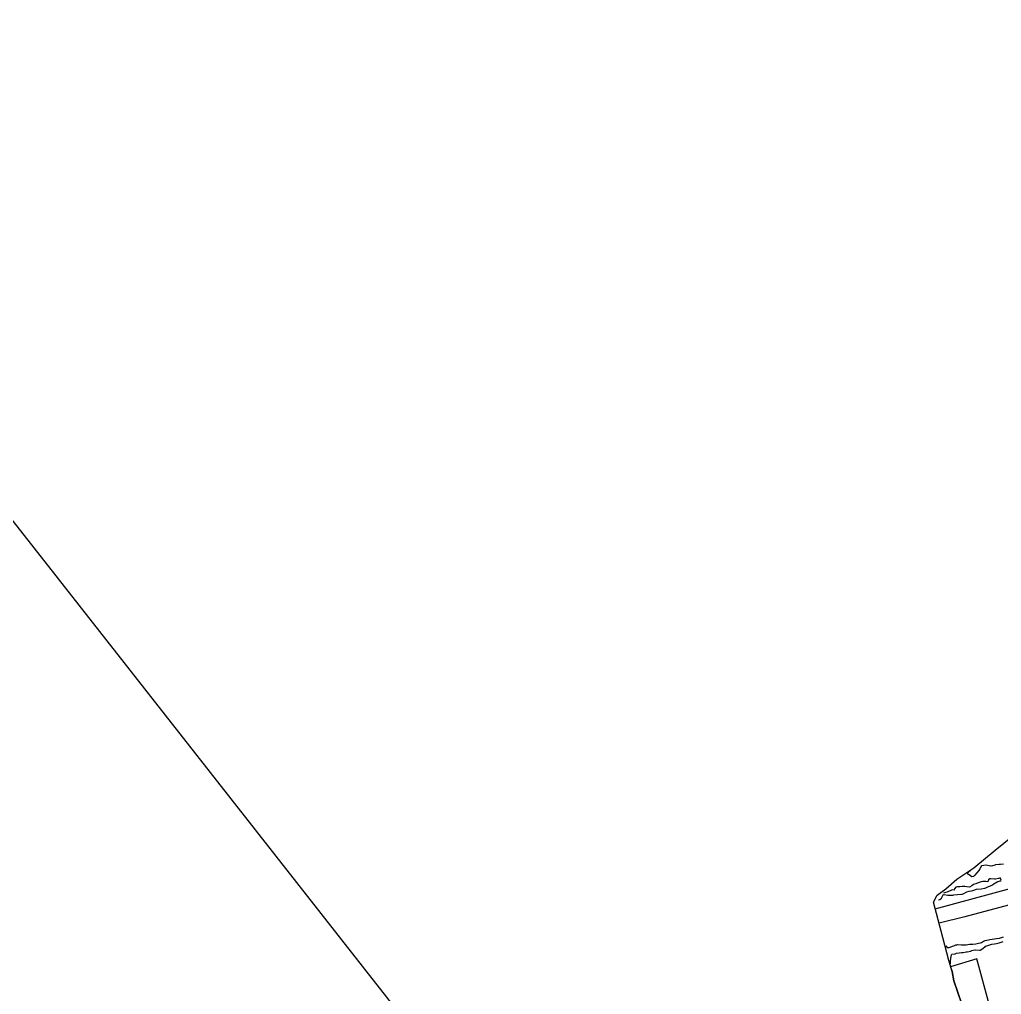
# Model space of a CAD drawing. Header units: metres. Extents: x 318500 to 325275, y 7408834 to 7428799.
# Drawn here: x 320769.6 to 321185, y 7415593.7 to 7416006.1 of the extents above; entities that cross this region are included whole.
import ezdxf

# ---------------------------------------------------------------- set-up
doc = ezdxf.new("R2010")
doc.units = ezdxf.units.M
doc.header["$MEASUREMENT"] = 0
doc.linetypes.add('CONTINUO', pattern=[0])
doc.layers.add('_TEXTO_CONGELA', color=45, linetype='Continuous', plot=False)
for name, color, linetype in [('Area', 45, 'Continuous'), ('Curvas de Nivel 1m', 11, 'Continuous'), ('Edificações', 30, 'Continuous'), ('Vias Primárias', 230, 'Continuous')]:
    doc.layers.add(name, color=color, linetype=linetype)

msp = doc.modelspace()

# ---------------------------------------------------------------- linework, layer by layer
at = {"layer": '_TEXTO_CONGELA', "linetype": 'CONTINUO'}
msp.add_polyline3d([(321155.99, 7415298.12, 0), (320600.11, 7416006.12, 0)], dxfattribs=at)
at = {"layer": 'Area'}
msp.add_lwpolyline([(321168.29, 7415589.49), (321166.5, 7415594.83), (321164.92, 7415599.41), (321164.14, 7415603.32), (321162.75, 7415607.94), (321160.19, 7415617.78), (321156.33, 7415632.61), (321157.91, 7415635.59), (321161.53, 7415638.28), (321166.14, 7415642.47), (321173.37, 7415647.21), (321182.46, 7415654.65), (321192.66, 7415663.05)], dxfattribs=at)
at = {"layer": 'Curvas de Nivel 1m', "flags": 128}
for points, elevation in [([(321185.86, 7415648.73), (321184.59, 7415648.62), (321184.03, 7415648.59), (321182.59, 7415648.47), (321182.23, 7415648.4), (321181.2, 7415648.06), (321180.75, 7415647.9), (321180.58, 7415647.89), (321179.89, 7415648.08), (321178.58, 7415648.29), (321176.58, 7415648.12), (321175.85, 7415646.84), (321175.49, 7415646.14), (321174.54, 7415644.92), (321173.85, 7415644.16), (321173.17, 7415643.52), (321172.52, 7415643.4), (321171.42, 7415644.19), (321170.89, 7415644.55), (321170.8, 7415645.04), (321172.2, 7415646.41)], 722), ([(321158.38, 7415633.73), (321158.96, 7415633.78), (321159.63, 7415634.35), (321160.41, 7415635.8), (321160.81, 7415635.94), (321162.41, 7415635.7), (321163.77, 7415635.65), (321164.41, 7415635.68), (321164.96, 7415635.72), (321166.42, 7415635.95), (321168.19, 7415636), (321168.42, 7415636.04), (321168.78, 7415636.22), (321170.43, 7415637.04), (321171.32, 7415637.31), (321172.44, 7415637.49), (321173.01, 7415637.6), (321174.45, 7415638.15), (321176.45, 7415638.36), (321178.01, 7415638.55), (321178.46, 7415638.69), (321179.63, 7415639.25), (321180.47, 7415639.63), (321181.32, 7415640.06), (321182.01, 7415640.51), (321182.48, 7415640.89), (321183.18, 7415641.34), (321184.49, 7415641.64), (321184.81, 7415641.7), (321184.97, 7415642.01), (321184.51, 7415642.97), (321183.84, 7415642.7), (321182.51, 7415642.45), (321182.08, 7415642.47), (321180.51, 7415642.55), (321180.08, 7415642.5), (321179.62, 7415642.08), (321179.27, 7415641.3), (321178.49, 7415641.37), (321177.17, 7415641.43), (321176.49, 7415641.28), (321175.65, 7415640.97), (321174.48, 7415640.54), (321174.18, 7415640.45), (321173.25, 7415640.17), (321172.46, 7415639.63), (321171.57, 7415639.08), (321170.46, 7415639.13), (321169.52, 7415639.27), (321168.46, 7415639.27), (321167.43, 7415639.22), (321166.46, 7415639.16), (321165.77, 7415638.96), (321165.12, 7415638.27), (321165, 7415637.71), (321164.44, 7415637.9), (321163.97, 7415637.82), (321162.43, 7415637.12), (321160.55, 7415636.47)], 721), ([(321161.51, 7415614.17), (321162.12, 7415613.52), (321162.97, 7415613.45), (321164.12, 7415613.94), (321164.36, 7415614.04), (321164.9, 7415614.27), (321165.78, 7415614.62), (321166.13, 7415614.69), (321166.58, 7415614.7), (321168.13, 7415614.6), (321168.48, 7415614.57), (321170.13, 7415614.59), (321171.48, 7415614.85), (321172.14, 7415614.93), (321172.92, 7415614.95), (321174.14, 7415615.1), (321175.33, 7415615.32), (321176.14, 7415615.52), (321176.59, 7415615.67), (321177.48, 7415616.11), (321177.9, 7415616.36), (321178.16, 7415616.44), (321179.52, 7415616.72), (321180.16, 7415616.86), (321181.13, 7415617.09), (321182.17, 7415617.21), (321182.92, 7415617.28), (321184.17, 7415617.46), (321184.63, 7415617.56), (321185.9, 7415617.99)], 722), ([(321163.44, 7415606.61), (321163.55, 7415607.76), (321163.69, 7415609.02), (321163.91, 7415610.44), (321164.07, 7415610.61), (321165.47, 7415610.88), (321166.08, 7415611.05), (321167.11, 7415611.22), (321168.09, 7415611.31), (321168.86, 7415611.44), (321170.09, 7415611.65), (321170.57, 7415611.71), (321172.1, 7415611.98), (321172.23, 7415612.05), (321172.52, 7415612.17), (321173.78, 7415612.48), (321174.11, 7415612.5), (321175.86, 7415612.37), (321176.1, 7415612.41), (321177.12, 7415613.1), (321178.13, 7415613.93), (321178.22, 7415614.01), (321178.47, 7415614.09), (321180.14, 7415614.59), (321180.92, 7415614.84), (321182.14, 7415615.09), (321183.01, 7415615.16), (321184.14, 7415615.41), (321185.81, 7415616)], 723)]:
    msp.add_lwpolyline(points, dxfattribs=dict(at, elevation=elevation))
at = {"layer": 'Edificações'}
msp.add_lwpolyline([(321163.52, 7415605.36), (321164.14, 7415603.32), (321164.92, 7415599.41), (321166.5, 7415594.83), (321168.29, 7415589.49), (321169.04, 7415586.49), (321179.86, 7415589.53), (321174.64, 7415608.66)], close=True, dxfattribs=at)
at = {"layer": 'Vias Primárias'}
for points in [[(321157.03, 7415629.89), (321197.01, 7415640.69)], [(321190.09, 7415631.97), (321169.52, 7415626.53), (321158.64, 7415623.73)]]:
    msp.add_lwpolyline(points, dxfattribs=at)

doc.saveas('drawing.dxf')
